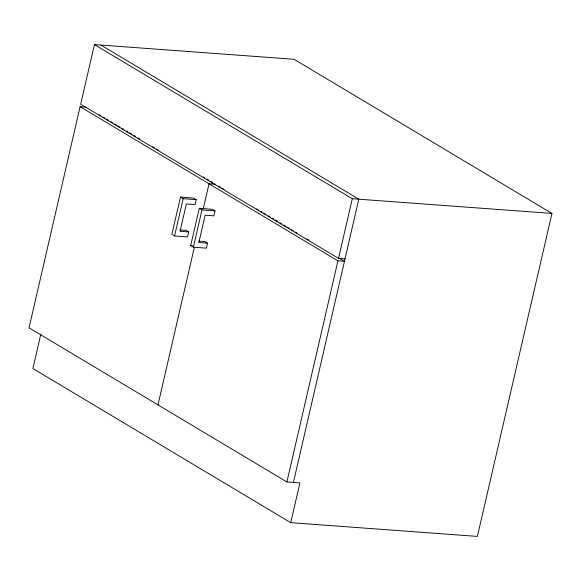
<?xml version="1.0" encoding="UTF-8"?>
<svg xmlns="http://www.w3.org/2000/svg" width="581" height="581" viewBox="0 0 581 581"><rect width="100%" height="100%" fill="white"/><g stroke="black" fill="none" stroke-linecap="round" stroke-linejoin="round"><path stroke-width="0.87" d="M85.799 107.122L80.098 106.701L29.05 327.815L286.898 481.954L299.919 482.913L290.74 522.66L477.386 536.408L551.95 213.43L294.102 59.298L94.442 44.592L80.672 104.217L338.52 258.356L345.034 258.835M40.844 334.075L32.892 368.528L290.74 522.66M188.731 231.957L180.045 231.318L186.356 203.975L195.042 204.614L196.189 199.653L193.502 198.048L180.48 197.082L171.874 234.354L174.561 235.959L187.583 236.917L188.731 231.957L186.043 230.352L179.965 229.902M174.561 235.959L183.168 198.695L180.48 197.082M190.677 245.589L199.283 208.325L212.305 209.283L214.992 210.888L213.844 215.856L205.158 215.21L198.847 242.553L207.533 243.192L206.386 248.16L193.364 247.201L190.677 245.589L192.413 245.719M193.364 247.201L201.97 209.93L199.283 208.325M157.974 404.884L194.323 247.448M203.306 208.535L209.022 183.77L215.536 184.25M286.898 481.954L337.946 260.84L80.098 106.701M338.52 258.356L352.289 198.724L94.442 44.592M293.412 482.433L358.797 199.203L100.949 45.071M352.289 198.724L551.95 213.43M183.168 198.695L196.189 199.653M201.97 209.93L214.992 210.888M198.767 241.144L204.846 241.587L207.533 243.192M337.946 260.84L344.46 261.319L340.43 258.908M99.169 114.689L100.724 115.619M103.048 117.006L104.602 117.936M106.156 118.865L108.48 120.252M110.811 121.647L112.358 122.576M114.689 123.964L116.236 124.893M117.79 125.816L120.114 127.21M122.446 128.604L123.993 129.527M126.324 130.921L127.871 131.851M129.425 132.773L131.756 134.167M134.08 135.555L135.634 136.484M137.958 137.879L139.513 138.801M152.701 146.688L154.248 147.618M156.579 149.005L158.126 149.934M203.125 176.827L204.672 177.757M207.003 179.144L208.55 180.074M210.104 181.003L212.428 182.39M218.638 186.102L220.192 187.031M221.739 187.961L224.07 189.348M256.649 208.826L258.204 209.756M260.528 211.143L262.082 212.072M263.629 213.002L265.96 214.389M268.284 215.783L269.838 216.713M272.162 218.1L273.716 219.03M275.263 219.952L277.595 221.346M279.919 222.741L281.473 223.663M283.797 225.058L285.351 225.987M286.905 226.91L289.229 228.304M291.56 229.691L293.107 230.621M295.438 232.015L296.985 232.937M307.073 238.965L308.627 239.895"/></g></svg>
